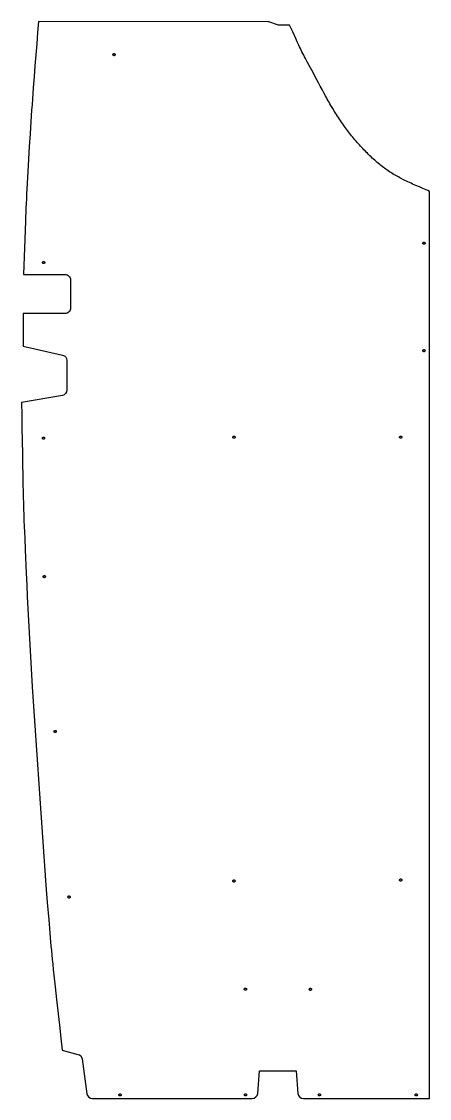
# Model space of a CAD drawing. Extents: x 0 to 5593, y -8541 to 1390.
# Drawn here: x 2131 to 2878, y -8541 to -6569 of the extents above; entities that cross this region are included whole.
import ezdxf

# ---------------------------------------------------------------- set-up
doc = ezdxf.new("R2010")
doc.units = 0
doc.layers.add('Default Layer', color=1, linetype='CONTINUOUS')

msp = doc.modelspace()

# ---------------------------------------------------------------- linework, layer by layer
at = {"layer": 'Default Layer'}
msp.add_lwpolyline([(2878.4, -6879.8), (2875.4, -6878.5), (2872.4, -6877.2), (2866.2, -6874.5), (2859.9, -6871.8), (2853.6, -6869.1), (2850.6, -6867.8), (2847.5, -6866.4), (2844.6, -6865.1), (2841.7, -6863.8), (2838.9, -6862.5), (2836.1, -6861.2), (2833.6, -6859.9), (2831.1, -6858.6), (2826.3, -6856.1), (2823.9, -6854.8), (2821.5, -6853.5), (2819.1, -6852.1), (2816.8, -6850.8), (2814.4, -6849.4), (2812.1, -6848.1), (2809.7, -6846.6), (2807.4, -6845.2), (2805.1, -6843.8), (2802.8, -6842.3), (2800.6, -6840.7), (2798.4, -6839.2), (2796.1, -6837.6), (2794, -6836), (2791.8, -6834.3), (2789.6, -6832.6), (2787.3, -6830.8), (2785.1, -6828.9), (2782.8, -6827), (2780.5, -6825), (2778.3, -6822.9), (2776, -6820.9), (2773.7, -6818.8), (2771.5, -6816.6), (2769.2, -6814.5), (2767, -6812.3), (2764.8, -6810.1), (2762.7, -6808), (2760.5, -6805.8), (2758.4, -6803.6), (2756.3, -6801.4), (2754.2, -6799.2), (2752.2, -6797), (2750.1, -6794.7), (2748, -6792.4), (2746, -6790.1), (2743.9, -6787.8), (2741.9, -6785.4), (2739.9, -6783), (2737.9, -6780.6), (2735.9, -6778.2), (2734, -6775.8), (2732.1, -6773.4), (2730.1, -6770.9), (2728.3, -6768.5), (2726.4, -6766), (2724.5, -6763.5), (2722.7, -6760.9), (2720.9, -6758.3), (2719, -6755.7), (2717.2, -6753), (2715.4, -6750.3), (2713.6, -6747.6), (2711.8, -6744.8), (2710, -6742), (2708.2, -6739.2), (2706.5, -6736.4), (2704.7, -6733.6), (2701.3, -6727.9), (2697.9, -6722.3), (2696.2, -6719.5), (2694.6, -6716.7), (2692.9, -6713.8), (2691.3, -6710.9), (2689.6, -6708), (2688, -6705), (2684.8, -6699.1), (2681.6, -6693.1), (2678.4, -6687.2), (2675.2, -6681.2), (2672, -6675.3), (2668.6, -6668.9), (2665.1, -6662.4), (2658.1, -6649.4), (2654.6, -6642.9), (2651.2, -6636.5), (2649.6, -6633.4), (2648, -6630.3), (2646.4, -6627.2), (2644.9, -6624.2), (2643.4, -6621.2), (2642, -6618.2), (2640.5, -6615.1), (2639.1, -6612.1), (2636.3, -6606), (2633.5, -6600), (2627.9, -6587.7), (2625.1, -6581.6), (2622.3, -6575.6), (2603.6, -6575.6, -0.088222), (2600.1, -6574.9), (2586.2, -6569.8, 0.087992), (2582.7, -6569.2), (2162.3, -6568.8), (2160.7, -6589.1), (2159.1, -6609.4), (2155.8, -6649.9), (2154.2, -6670.2), (2152.6, -6690.5), (2151.9, -6700.6), (2151.1, -6710.8), (2150.4, -6720.9), (2149.7, -6731.1), (2149, -6741.4), (2148.3, -6752.2), (2146.8, -6774.5), (2145.4, -6797.6), (2144, -6820.7), (2142.7, -6843.3), (2141.5, -6864.8), (2140.5, -6884.7), (2140, -6893.8), (2139.6, -6902.2), (2139.2, -6910.3), (2138.9, -6918.4), (2138.5, -6926.6), (2138.2, -6934.7), (2137.6, -6950.9), (2137, -6967.1), (2136, -6999.6), (2135.4, -7015.8), (2134.8, -7032), (2210.8, -7032, -0.414214), (2220.8, -7042), (2220.8, -7093.6, -0.414214), (2210.8, -7103.6), (2134.2, -7103.6), (2134.2, -7163.4), (2206.5, -7179.8, -0.350226), (2214.3, -7189.6), (2214.3, -7243.7, -0.365359), (2206, -7253.6), (2131.2, -7266.4), (2131.6, -7289.6), (2132, -7313.1), (2132.7, -7360.3), (2133.1, -7383.6), (2133.4, -7395.2), (2133.6, -7406.6), (2133.8, -7417.9), (2134.1, -7429), (2134.4, -7440), (2134.7, -7450.8), (2135, -7461.5), (2135.4, -7472.2), (2135.7, -7482.9), (2136.1, -7493.6), (2136.5, -7504.2), (2137, -7514.9), (2137.8, -7536.3), (2139.7, -7579), (2140.6, -7600.4), (2141.4, -7621.8), (2150.5, -7787.5), (2163.7, -7974.1), (2175.8, -8150.2), (2177.1, -8166.2), (2178.4, -8182.2), (2181, -8214.1), (2182.3, -8230.1), (2183.6, -8246.1), (2184.4, -8254.1), (2185.1, -8262.1), (2185.8, -8270.1), (2186.6, -8278.1), (2187.4, -8286.4), (2188.3, -8295.4), (2189.3, -8305), (2190.4, -8315.1), (2192.8, -8336.7), (2195.3, -8359.6), (2200.7, -8407), (2203.3, -8430.4), (2205.8, -8452.9), (2234.6, -8460.3, -0.303394), (2242, -8468.6), (2250.9, -8532.5, 0.373944), (2260.8, -8541.1), (2553.8, -8541.1, 0.39329), (2563.8, -8531.8), (2566.8, -8490.5), (2634.1, -8490.5), (2637.5, -8531.9, 0.390564), (2647.5, -8541.1), (2878.4, -8541.1), (2878.4, -6879.8)], format="xyb", close=True, dxfattribs=at)
for points in [[(2300.7, -6631.4), (2300.5, -6631.4), (2300.3, -6631.4), (2300.1, -6631.3), (2299.9, -6631.3), (2299.8, -6631.2), (2299.6, -6631.1), (2299.4, -6631), (2299.3, -6630.8), (2299.2, -6630.7), (2299.1, -6630.6), (2299, -6630.4), (2298.9, -6630.2), (2298.8, -6630), (2298.8, -6629.8), (2298.7, -6629.6), (2298.7, -6629.4), (2298.7, -6629.2), (2298.8, -6629), (2298.8, -6628.8), (2298.9, -6628.7), (2299, -6628.5), (2299.1, -6628.3), (2299.2, -6628.2), (2299.3, -6628), (2299.4, -6627.9), (2299.6, -6627.8), (2299.8, -6627.7), (2299.9, -6627.6), (2300.1, -6627.5), (2300.3, -6627.5), (2300.5, -6627.4), (2300.7, -6627.4), (2300.9, -6627.4), (2301.1, -6627.5), (2301.3, -6627.5), (2301.5, -6627.6), (2301.7, -6627.7), (2301.8, -6627.8), (2302, -6627.9), (2302.1, -6628), (2302.3, -6628.2), (2302.4, -6628.3), (2302.5, -6628.5), (2302.6, -6628.7), (2302.6, -6628.8), (2302.7, -6629), (2302.7, -6629.2), (2302.7, -6629.4), (2302.7, -6629.6), (2302.7, -6629.8), (2302.6, -6630), (2302.6, -6630.2), (2302.5, -6630.4), (2302.4, -6630.6), (2302.3, -6630.7), (2302.1, -6630.8), (2302, -6631), (2301.8, -6631.1), (2301.7, -6631.2), (2301.5, -6631.3), (2301.3, -6631.3), (2301.1, -6631.4), (2300.9, -6631.4), (2300.7, -6631.4)], [(2868.3, -6976.8), (2868.1, -6976.8), (2867.9, -6976.8), (2867.7, -6976.8), (2867.5, -6976.7), (2867.3, -6976.6), (2867.2, -6976.5), (2867, -6976.4), (2866.9, -6976.3), (2866.8, -6976.1), (2866.6, -6976), (2866.5, -6975.8), (2866.5, -6975.6), (2866.4, -6975.4), (2866.3, -6975.2), (2866.3, -6975), (2866.3, -6974.8), (2866.3, -6974.6), (2866.3, -6974.4), (2866.4, -6974.2), (2866.5, -6974.1), (2866.5, -6973.9), (2866.6, -6973.7), (2866.8, -6973.6), (2866.9, -6973.4), (2867, -6973.3), (2867.2, -6973.2), (2867.3, -6973.1), (2867.5, -6973), (2867.7, -6972.9), (2867.9, -6972.9), (2868.1, -6972.9), (2868.3, -6972.8), (2868.5, -6972.9), (2868.7, -6972.9), (2868.9, -6972.9), (2869.1, -6973), (2869.3, -6973.1), (2869.4, -6973.2), (2869.6, -6973.3), (2869.7, -6973.4), (2869.8, -6973.6), (2870, -6973.7), (2870.1, -6973.9), (2870.1, -6974.1), (2870.2, -6974.2), (2870.3, -6974.4), (2870.3, -6974.6), (2870.3, -6974.8), (2870.3, -6975), (2870.3, -6975.2), (2870.2, -6975.4), (2870.1, -6975.6), (2870.1, -6975.8), (2870, -6976), (2869.8, -6976.1), (2869.7, -6976.3), (2869.6, -6976.4), (2869.4, -6976.5), (2869.3, -6976.6), (2869.1, -6976.7), (2868.9, -6976.8), (2868.7, -6976.8), (2868.5, -6976.8), (2868.3, -6976.8)], [(2171.7, -7012.1), (2171.5, -7012.1), (2171.3, -7012.1), (2171.1, -7012.1), (2171, -7012), (2170.8, -7011.9), (2170.6, -7011.8), (2170.5, -7011.7), (2170.3, -7011.6), (2170.2, -7011.4), (2170.1, -7011.3), (2170, -7011.1), (2169.9, -7010.9), (2169.8, -7010.7), (2169.8, -7010.5), (2169.7, -7010.3), (2169.7, -7010.1), (2169.7, -7009.9), (2169.8, -7009.7), (2169.8, -7009.5), (2169.9, -7009.4), (2170, -7009.2), (2170.1, -7009), (2170.2, -7008.9), (2170.3, -7008.7), (2170.5, -7008.6), (2170.6, -7008.5), (2170.8, -7008.4), (2171, -7008.3), (2171.1, -7008.2), (2171.3, -7008.2), (2171.5, -7008.2), (2171.7, -7008.1), (2171.9, -7008.2), (2172.1, -7008.2), (2172.3, -7008.2), (2172.5, -7008.3), (2172.7, -7008.4), (2172.8, -7008.5), (2173, -7008.6), (2173.1, -7008.7), (2173.3, -7008.9), (2173.4, -7009), (2173.5, -7009.2), (2173.6, -7009.4), (2173.6, -7009.5), (2173.7, -7009.7), (2173.7, -7009.9), (2173.7, -7010.1), (2173.7, -7010.3), (2173.7, -7010.5), (2173.6, -7010.7), (2173.6, -7010.9), (2173.5, -7011.1), (2173.4, -7011.3), (2173.3, -7011.4), (2173.1, -7011.6), (2173, -7011.7), (2172.8, -7011.8), (2172.7, -7011.9), (2172.5, -7012), (2172.3, -7012.1), (2172.1, -7012.1), (2171.9, -7012.1), (2171.7, -7012.1)], [(2868.3, -7173.6), (2868.1, -7173.5), (2867.9, -7173.5), (2867.7, -7173.5), (2867.5, -7173.4), (2867.3, -7173.3), (2867.2, -7173.2), (2867, -7173.1), (2866.9, -7173), (2866.8, -7172.8), (2866.6, -7172.7), (2866.5, -7172.5), (2866.5, -7172.3), (2866.4, -7172.2), (2866.3, -7172), (2866.3, -7171.8), (2866.3, -7171.6), (2866.3, -7171.4), (2866.3, -7171.2), (2866.4, -7171), (2866.5, -7170.8), (2866.5, -7170.6), (2866.6, -7170.4), (2866.8, -7170.3), (2866.9, -7170.1), (2867, -7170), (2867.2, -7169.9), (2867.3, -7169.8), (2867.5, -7169.7), (2867.7, -7169.6), (2867.9, -7169.6), (2868.1, -7169.6), (2868.3, -7169.6), (2868.5, -7169.6), (2868.7, -7169.6), (2868.9, -7169.6), (2869.1, -7169.7), (2869.3, -7169.8), (2869.4, -7169.9), (2869.6, -7170), (2869.7, -7170.1), (2869.8, -7170.3), (2870, -7170.4), (2870.1, -7170.6), (2870.1, -7170.8), (2870.2, -7171), (2870.3, -7171.2), (2870.3, -7171.4), (2870.3, -7171.6), (2870.3, -7171.8), (2870.3, -7172), (2870.2, -7172.2), (2870.1, -7172.3), (2870.1, -7172.5), (2870, -7172.7), (2869.8, -7172.8), (2869.7, -7173), (2869.6, -7173.1), (2869.4, -7173.2), (2869.3, -7173.3), (2869.1, -7173.4), (2868.9, -7173.5), (2868.7, -7173.5), (2868.5, -7173.5), (2868.3, -7173.6)], [(2171.5, -7333.8), (2171.3, -7333.7), (2171.1, -7333.7), (2170.9, -7333.7), (2170.7, -7333.6), (2170.6, -7333.5), (2170.4, -7333.4), (2170.3, -7333.3), (2170.1, -7333.2), (2170, -7333), (2169.9, -7332.9), (2169.8, -7332.7), (2169.7, -7332.5), (2169.6, -7332.3), (2169.6, -7332.2), (2169.5, -7332), (2169.5, -7331.8), (2169.5, -7331.5), (2169.6, -7331.3), (2169.6, -7331.2), (2169.7, -7331), (2169.8, -7330.8), (2169.9, -7330.6), (2170, -7330.5), (2170.1, -7330.3), (2170.3, -7330.2), (2170.4, -7330.1), (2170.6, -7330), (2170.7, -7329.9), (2170.9, -7329.8), (2171.1, -7329.8), (2171.3, -7329.8), (2171.5, -7329.8), (2171.7, -7329.8), (2171.9, -7329.8), (2172.1, -7329.8), (2172.3, -7329.9), (2172.5, -7330), (2172.6, -7330.1), (2172.8, -7330.2), (2172.9, -7330.3), (2173.1, -7330.5), (2173.2, -7330.6), (2173.3, -7330.8), (2173.4, -7331), (2173.4, -7331.2), (2173.5, -7331.3), (2173.5, -7331.5), (2173.5, -7331.8), (2173.5, -7332), (2173.5, -7332.2), (2173.4, -7332.3), (2173.4, -7332.5), (2173.3, -7332.7), (2173.2, -7332.9), (2173.1, -7333), (2172.9, -7333.2), (2172.8, -7333.3), (2172.6, -7333.4), (2172.5, -7333.5), (2172.3, -7333.6), (2172.1, -7333.7), (2171.9, -7333.7), (2171.7, -7333.7), (2171.5, -7333.8)], [(2520.3, -7332), (2520.1, -7332), (2519.9, -7332), (2519.7, -7331.9), (2519.5, -7331.9), (2519.3, -7331.8), (2519.2, -7331.7), (2519, -7331.6), (2518.9, -7331.4), (2518.8, -7331.3), (2518.6, -7331.1), (2518.5, -7331), (2518.5, -7330.8), (2518.4, -7330.6), (2518.3, -7330.4), (2518.3, -7330.2), (2518.3, -7330), (2518.3, -7329.8), (2518.3, -7329.6), (2518.4, -7329.4), (2518.5, -7329.2), (2518.5, -7329.1), (2518.6, -7328.9), (2518.8, -7328.8), (2518.9, -7328.6), (2519, -7328.5), (2519.2, -7328.4), (2519.3, -7328.3), (2519.5, -7328.2), (2519.7, -7328.1), (2519.9, -7328.1), (2520.1, -7328), (2520.3, -7328), (2520.5, -7328), (2520.7, -7328.1), (2520.9, -7328.1), (2521.1, -7328.2), (2521.3, -7328.3), (2521.4, -7328.4), (2521.6, -7328.5), (2521.7, -7328.6), (2521.8, -7328.8), (2522, -7328.9), (2522.1, -7329.1), (2522.1, -7329.2), (2522.2, -7329.4), (2522.3, -7329.6), (2522.3, -7329.8), (2522.3, -7330), (2522.3, -7330.2), (2522.3, -7330.4), (2522.2, -7330.6), (2522.1, -7330.8), (2522.1, -7331), (2522, -7331.1), (2521.8, -7331.3), (2521.7, -7331.4), (2521.6, -7331.6), (2521.4, -7331.7), (2521.3, -7331.8), (2521.1, -7331.9), (2520.9, -7331.9), (2520.7, -7332), (2520.5, -7332), (2520.3, -7332)], [(2825.7, -7332), (2825.5, -7332), (2825.3, -7332), (2825.1, -7331.9), (2825, -7331.9), (2824.8, -7331.8), (2824.6, -7331.7), (2824.5, -7331.6), (2824.3, -7331.4), (2824.2, -7331.3), (2824.1, -7331.1), (2824, -7331), (2823.9, -7330.8), (2823.8, -7330.6), (2823.8, -7330.4), (2823.7, -7330.2), (2823.7, -7330), (2823.7, -7329.8), (2823.8, -7329.6), (2823.8, -7329.4), (2823.9, -7329.2), (2824, -7329.1), (2824.1, -7328.9), (2824.2, -7328.8), (2824.3, -7328.6), (2824.5, -7328.5), (2824.6, -7328.4), (2824.8, -7328.3), (2825, -7328.2), (2825.1, -7328.1), (2825.3, -7328.1), (2825.5, -7328), (2825.7, -7328), (2825.9, -7328), (2826.1, -7328.1), (2826.3, -7328.1), (2826.5, -7328.2), (2826.7, -7328.3), (2826.9, -7328.4), (2827, -7328.5), (2827.1, -7328.6), (2827.3, -7328.8), (2827.4, -7328.9), (2827.5, -7329.1), (2827.6, -7329.2), (2827.6, -7329.4), (2827.7, -7329.6), (2827.7, -7329.8), (2827.7, -7330), (2827.7, -7330.2), (2827.7, -7330.4), (2827.6, -7330.6), (2827.6, -7330.8), (2827.5, -7331), (2827.4, -7331.1), (2827.3, -7331.3), (2827.1, -7331.4), (2827, -7331.6), (2826.9, -7331.7), (2826.7, -7331.8), (2826.5, -7331.9), (2826.3, -7331.9), (2826.1, -7332), (2825.9, -7332), (2825.7, -7332)], [(2172.8, -7587.4), (2172.6, -7587.4), (2172.4, -7587.4), (2172.2, -7587.3), (2172, -7587.3), (2171.9, -7587.2), (2171.7, -7587.1), (2171.5, -7587), (2171.4, -7586.8), (2171.3, -7586.7), (2171.1, -7586.5), (2171, -7586.4), (2171, -7586.2), (2170.9, -7586), (2170.8, -7585.8), (2170.8, -7585.6), (2170.8, -7585.4), (2170.8, -7585.2), (2170.8, -7585), (2170.9, -7584.8), (2171, -7584.6), (2171, -7584.5), (2171.1, -7584.3), (2171.3, -7584.1), (2171.4, -7584), (2171.5, -7583.9), (2171.7, -7583.8), (2171.9, -7583.7), (2172, -7583.6), (2172.2, -7583.5), (2172.4, -7583.5), (2172.6, -7583.4), (2172.8, -7583.4), (2173, -7583.4), (2173.2, -7583.5), (2173.4, -7583.5), (2173.6, -7583.6), (2173.8, -7583.7), (2173.9, -7583.8), (2174.1, -7583.9), (2174.2, -7584), (2174.4, -7584.1), (2174.5, -7584.3), (2174.6, -7584.5), (2174.7, -7584.6), (2174.7, -7584.8), (2174.8, -7585), (2174.8, -7585.2), (2174.8, -7585.4), (2174.8, -7585.6), (2174.8, -7585.8), (2174.7, -7586), (2174.7, -7586.2), (2174.6, -7586.4), (2174.5, -7586.5), (2174.4, -7586.7), (2174.2, -7586.8), (2174.1, -7587), (2173.9, -7587.1), (2173.8, -7587.2), (2173.6, -7587.3), (2173.4, -7587.3), (2173.2, -7587.4), (2173, -7587.4), (2172.8, -7587.4)], [(2192.9, -7871), (2192.7, -7870.9), (2192.5, -7870.9), (2192.3, -7870.9), (2192.1, -7870.8), (2191.9, -7870.7), (2191.8, -7870.6), (2191.6, -7870.5), (2191.5, -7870.4), (2191.3, -7870.2), (2191.2, -7870.1), (2191.1, -7869.9), (2191, -7869.7), (2191, -7869.5), (2190.9, -7869.4), (2190.9, -7869.2), (2190.9, -7869), (2190.9, -7868.8), (2190.9, -7868.6), (2191, -7868.4), (2191, -7868.2), (2191.1, -7868), (2191.2, -7867.8), (2191.3, -7867.7), (2191.5, -7867.5), (2191.6, -7867.4), (2191.8, -7867.3), (2191.9, -7867.2), (2192.1, -7867.1), (2192.3, -7867), (2192.5, -7867), (2192.7, -7867), (2192.9, -7867), (2193.1, -7867), (2193.3, -7867), (2193.5, -7867), (2193.6, -7867.1), (2193.8, -7867.2), (2194, -7867.3), (2194.1, -7867.4), (2194.3, -7867.5), (2194.4, -7867.7), (2194.5, -7867.8), (2194.6, -7868), (2194.7, -7868.2), (2194.8, -7868.4), (2194.8, -7868.6), (2194.9, -7868.8), (2194.9, -7869), (2194.9, -7869.2), (2194.8, -7869.4), (2194.8, -7869.5), (2194.7, -7869.7), (2194.6, -7869.9), (2194.5, -7870.1), (2194.4, -7870.2), (2194.3, -7870.4), (2194.1, -7870.5), (2194, -7870.6), (2193.8, -7870.7), (2193.6, -7870.8), (2193.5, -7870.9), (2193.3, -7870.9), (2193.1, -7870.9), (2192.9, -7871)], [(2520.3, -8144.8), (2520.1, -8144.8), (2519.9, -8144.7), (2519.7, -8144.7), (2519.5, -8144.6), (2519.3, -8144.5), (2519.2, -8144.4), (2519, -8144.3), (2518.9, -8144.2), (2518.8, -8144.1), (2518.6, -8143.9), (2518.5, -8143.7), (2518.5, -8143.6), (2518.4, -8143.4), (2518.3, -8143.2), (2518.3, -8143), (2518.3, -8142.8), (2518.3, -8142.6), (2518.3, -8142.4), (2518.4, -8142.2), (2518.5, -8142), (2518.5, -8141.8), (2518.6, -8141.7), (2518.8, -8141.5), (2518.9, -8141.4), (2519, -8141.2), (2519.2, -8141.1), (2519.3, -8141), (2519.5, -8140.9), (2519.7, -8140.9), (2519.9, -8140.8), (2520.1, -8140.8), (2520.3, -8140.8), (2520.5, -8140.8), (2520.7, -8140.8), (2520.9, -8140.9), (2521.1, -8140.9), (2521.3, -8141), (2521.4, -8141.1), (2521.6, -8141.2), (2521.7, -8141.4), (2521.8, -8141.5), (2522, -8141.7), (2522.1, -8141.8), (2522.1, -8142), (2522.2, -8142.2), (2522.3, -8142.4), (2522.3, -8142.6), (2522.3, -8142.8), (2522.3, -8143), (2522.3, -8143.2), (2522.2, -8143.4), (2522.1, -8143.6), (2522.1, -8143.7), (2522, -8143.9), (2521.8, -8144.1), (2521.7, -8144.2), (2521.6, -8144.3), (2521.4, -8144.4), (2521.3, -8144.5), (2521.1, -8144.6), (2520.9, -8144.7), (2520.7, -8144.7), (2520.5, -8144.8), (2520.3, -8144.8)], [(2825.7, -8143.1), (2825.5, -8143), (2825.3, -8143), (2825.1, -8143), (2825, -8142.9), (2824.8, -8142.8), (2824.6, -8142.7), (2824.5, -8142.6), (2824.3, -8142.5), (2824.2, -8142.3), (2824.1, -8142.2), (2824, -8142), (2823.9, -8141.8), (2823.8, -8141.7), (2823.8, -8141.5), (2823.7, -8141.3), (2823.7, -8141.1), (2823.7, -8140.9), (2823.8, -8140.7), (2823.8, -8140.5), (2823.9, -8140.3), (2824, -8140.1), (2824.1, -8139.9), (2824.2, -8139.8), (2824.3, -8139.6), (2824.5, -8139.5), (2824.6, -8139.4), (2824.8, -8139.3), (2825, -8139.2), (2825.1, -8139.1), (2825.3, -8139.1), (2825.5, -8139.1), (2825.7, -8139.1), (2825.9, -8139.1), (2826.1, -8139.1), (2826.3, -8139.1), (2826.5, -8139.2), (2826.7, -8139.3), (2826.9, -8139.4), (2827, -8139.5), (2827.1, -8139.6), (2827.3, -8139.8), (2827.4, -8139.9), (2827.5, -8140.1), (2827.6, -8140.3), (2827.6, -8140.5), (2827.7, -8140.7), (2827.7, -8140.9), (2827.7, -8141.1), (2827.7, -8141.3), (2827.7, -8141.5), (2827.6, -8141.7), (2827.6, -8141.8), (2827.5, -8142), (2827.4, -8142.2), (2827.3, -8142.3), (2827.1, -8142.5), (2827, -8142.6), (2826.9, -8142.7), (2826.7, -8142.8), (2826.5, -8142.9), (2826.3, -8143), (2826.1, -8143), (2825.9, -8143), (2825.7, -8143.1)], [(2218.3, -8174.1), (2218.1, -8174.1), (2217.9, -8174.1), (2217.7, -8174), (2217.5, -8174), (2217.4, -8173.9), (2217.2, -8173.8), (2217, -8173.7), (2216.9, -8173.5), (2216.8, -8173.4), (2216.7, -8173.2), (2216.6, -8173.1), (2216.5, -8172.9), (2216.4, -8172.7), (2216.4, -8172.5), (2216.3, -8172.3), (2216.3, -8172.1), (2216.3, -8171.9), (2216.4, -8171.7), (2216.4, -8171.5), (2216.5, -8171.3), (2216.6, -8171.2), (2216.7, -8171), (2216.8, -8170.8), (2216.9, -8170.7), (2217, -8170.6), (2217.2, -8170.5), (2217.4, -8170.4), (2217.5, -8170.3), (2217.7, -8170.2), (2217.9, -8170.2), (2218.1, -8170.1), (2218.3, -8170.1), (2218.5, -8170.1), (2218.7, -8170.2), (2218.9, -8170.2), (2219.1, -8170.3), (2219.3, -8170.4), (2219.4, -8170.5), (2219.6, -8170.6), (2219.7, -8170.7), (2219.9, -8170.8), (2220, -8171), (2220.1, -8171.2), (2220.2, -8171.3), (2220.2, -8171.5), (2220.3, -8171.7), (2220.3, -8171.9), (2220.3, -8172.1), (2220.3, -8172.3), (2220.3, -8172.5), (2220.2, -8172.7), (2220.2, -8172.9), (2220.1, -8173.1), (2220, -8173.2), (2219.9, -8173.4), (2219.7, -8173.5), (2219.6, -8173.7), (2219.4, -8173.8), (2219.3, -8173.9), (2219.1, -8174), (2218.9, -8174), (2218.7, -8174.1), (2218.5, -8174.1), (2218.3, -8174.1)], [(2541.3, -8343), (2541, -8343), (2540.9, -8342.9), (2540.7, -8342.9), (2540.5, -8342.8), (2540.3, -8342.7), (2540.1, -8342.6), (2540, -8342.5), (2539.8, -8342.4), (2539.7, -8342.3), (2539.6, -8342.1), (2539.5, -8341.9), (2539.4, -8341.8), (2539.3, -8341.6), (2539.3, -8341.4), (2539.3, -8341.2), (2539.3, -8341), (2539.3, -8340.8), (2539.3, -8340.6), (2539.3, -8340.4), (2539.4, -8340.2), (2539.5, -8340), (2539.6, -8339.9), (2539.7, -8339.7), (2539.8, -8339.6), (2540, -8339.4), (2540.1, -8339.3), (2540.3, -8339.2), (2540.5, -8339.1), (2540.7, -8339.1), (2540.9, -8339), (2541, -8339), (2541.3, -8339), (2541.5, -8339), (2541.7, -8339), (2541.8, -8339.1), (2542, -8339.1), (2542.2, -8339.2), (2542.4, -8339.3), (2542.5, -8339.4), (2542.7, -8339.6), (2542.8, -8339.7), (2542.9, -8339.9), (2543, -8340), (2543.1, -8340.2), (2543.2, -8340.4), (2543.2, -8340.6), (2543.2, -8340.8), (2543.3, -8341), (2543.2, -8341.2), (2543.2, -8341.4), (2543.2, -8341.6), (2543.1, -8341.8), (2543, -8341.9), (2542.9, -8342.1), (2542.8, -8342.3), (2542.7, -8342.4), (2542.5, -8342.5), (2542.4, -8342.6), (2542.2, -8342.7), (2542, -8342.8), (2541.8, -8342.9), (2541.7, -8342.9), (2541.5, -8343), (2541.3, -8343)], [(2660.3, -8343.2), (2660.1, -8343.2), (2659.9, -8343.2), (2659.7, -8343.1), (2659.5, -8343.1), (2659.4, -8343), (2659.2, -8342.9), (2659, -8342.8), (2658.9, -8342.6), (2658.8, -8342.5), (2658.7, -8342.3), (2658.6, -8342.2), (2658.5, -8342), (2658.4, -8341.8), (2658.4, -8341.6), (2658.3, -8341.4), (2658.3, -8341.2), (2658.3, -8341), (2658.4, -8340.8), (2658.4, -8340.6), (2658.5, -8340.5), (2658.6, -8340.3), (2658.7, -8340.1), (2658.8, -8340), (2658.9, -8339.8), (2659, -8339.7), (2659.2, -8339.6), (2659.4, -8339.5), (2659.5, -8339.4), (2659.7, -8339.3), (2659.9, -8339.3), (2660.1, -8339.2), (2660.3, -8339.2), (2660.5, -8339.2), (2660.7, -8339.3), (2660.9, -8339.3), (2661.1, -8339.4), (2661.3, -8339.5), (2661.4, -8339.6), (2661.6, -8339.7), (2661.7, -8339.8), (2661.9, -8340), (2662, -8340.1), (2662.1, -8340.3), (2662.2, -8340.5), (2662.2, -8340.6), (2662.3, -8340.8), (2662.3, -8341), (2662.3, -8341.2), (2662.3, -8341.4), (2662.3, -8341.6), (2662.2, -8341.8), (2662.2, -8342), (2662.1, -8342.2), (2662, -8342.3), (2661.9, -8342.5), (2661.7, -8342.6), (2661.6, -8342.8), (2661.4, -8342.9), (2661.3, -8343), (2661.1, -8343.1), (2660.9, -8343.1), (2660.7, -8343.2), (2660.5, -8343.2), (2660.3, -8343.2)], [(2311.6, -8536.6), (2311.4, -8536.6), (2311.2, -8536.6), (2311.1, -8536.6), (2310.9, -8536.5), (2310.7, -8536.4), (2310.5, -8536.3), (2310.4, -8536.2), (2310.2, -8536.1), (2310.1, -8535.9), (2310, -8535.8), (2309.9, -8535.6), (2309.8, -8535.4), (2309.7, -8535.2), (2309.7, -8535), (2309.7, -8534.8), (2309.6, -8534.6), (2309.7, -8534.4), (2309.7, -8534.2), (2309.7, -8534), (2309.8, -8533.9), (2309.9, -8533.7), (2310, -8533.5), (2310.1, -8533.4), (2310.2, -8533.2), (2310.4, -8533.1), (2310.5, -8533), (2310.7, -8532.9), (2310.9, -8532.8), (2311.1, -8532.7), (2311.2, -8532.7), (2311.4, -8532.7), (2311.6, -8532.6), (2311.9, -8532.7), (2312.1, -8532.7), (2312.2, -8532.7), (2312.4, -8532.8), (2312.6, -8532.9), (2312.8, -8533), (2312.9, -8533.1), (2313.1, -8533.2), (2313.2, -8533.4), (2313.3, -8533.5), (2313.4, -8533.7), (2313.5, -8533.9), (2313.6, -8534), (2313.6, -8534.2), (2313.6, -8534.4), (2313.6, -8534.6), (2313.6, -8534.8), (2313.6, -8535), (2313.6, -8535.2), (2313.5, -8535.4), (2313.4, -8535.6), (2313.3, -8535.8), (2313.2, -8535.9), (2313.1, -8536.1), (2312.9, -8536.2), (2312.8, -8536.3), (2312.6, -8536.4), (2312.4, -8536.5), (2312.2, -8536.6), (2312.1, -8536.6), (2311.9, -8536.6), (2311.6, -8536.6)], [(2541.4, -8536.5), (2541.2, -8536.5), (2541, -8536.5), (2540.8, -8536.4), (2540.7, -8536.3), (2540.5, -8536.3), (2540.3, -8536.2), (2540.2, -8536), (2540, -8535.9), (2539.9, -8535.8), (2539.8, -8535.6), (2539.7, -8535.4), (2539.6, -8535.3), (2539.5, -8535.1), (2539.5, -8534.9), (2539.4, -8534.7), (2539.4, -8534.5), (2539.4, -8534.3), (2539.5, -8534.1), (2539.5, -8533.9), (2539.6, -8533.7), (2539.7, -8533.5), (2539.8, -8533.4), (2539.9, -8533.2), (2540, -8533.1), (2540.2, -8533), (2540.3, -8532.8), (2540.5, -8532.7), (2540.7, -8532.7), (2540.8, -8532.6), (2541, -8532.5), (2541.2, -8532.5), (2541.4, -8532.5), (2541.6, -8532.5), (2541.8, -8532.5), (2542, -8532.6), (2542.2, -8532.7), (2542.4, -8532.7), (2542.6, -8532.8), (2542.7, -8533), (2542.9, -8533.1), (2543, -8533.2), (2543.1, -8533.4), (2543.2, -8533.5), (2543.3, -8533.7), (2543.3, -8533.9), (2543.4, -8534.1), (2543.4, -8534.3), (2543.4, -8534.5), (2543.4, -8534.7), (2543.4, -8534.9), (2543.3, -8535.1), (2543.3, -8535.3), (2543.2, -8535.4), (2543.1, -8535.6), (2543, -8535.8), (2542.9, -8535.9), (2542.7, -8536), (2542.6, -8536.2), (2542.4, -8536.3), (2542.2, -8536.3), (2542, -8536.4), (2541.8, -8536.5), (2541.6, -8536.5), (2541.4, -8536.5)], [(2676.9, -8536.6), (2676.7, -8536.6), (2676.5, -8536.6), (2676.3, -8536.6), (2676.1, -8536.5), (2675.9, -8536.4), (2675.8, -8536.3), (2675.6, -8536.2), (2675.5, -8536.1), (2675.4, -8535.9), (2675.2, -8535.8), (2675.1, -8535.6), (2675.1, -8535.4), (2675, -8535.2), (2674.9, -8535), (2674.9, -8534.8), (2674.9, -8534.6), (2674.9, -8534.4), (2674.9, -8534.2), (2675, -8534), (2675.1, -8533.9), (2675.1, -8533.7), (2675.2, -8533.5), (2675.4, -8533.4), (2675.5, -8533.2), (2675.6, -8533.1), (2675.8, -8533), (2675.9, -8532.9), (2676.1, -8532.8), (2676.3, -8532.7), (2676.5, -8532.7), (2676.7, -8532.7), (2676.9, -8532.6), (2677.1, -8532.7), (2677.3, -8532.7), (2677.5, -8532.7), (2677.7, -8532.8), (2677.9, -8532.9), (2678, -8533), (2678.2, -8533.1), (2678.3, -8533.2), (2678.4, -8533.4), (2678.6, -8533.5), (2678.7, -8533.7), (2678.7, -8533.9), (2678.8, -8534), (2678.9, -8534.2), (2678.9, -8534.4), (2678.9, -8534.6), (2678.9, -8534.8), (2678.9, -8535), (2678.8, -8535.2), (2678.7, -8535.4), (2678.7, -8535.6), (2678.6, -8535.8), (2678.4, -8535.9), (2678.3, -8536.1), (2678.2, -8536.2), (2678, -8536.3), (2677.9, -8536.4), (2677.7, -8536.5), (2677.5, -8536.6), (2677.3, -8536.6), (2677.1, -8536.6), (2676.9, -8536.6)], [(2854.2, -8536.6), (2854, -8536.6), (2853.8, -8536.6), (2853.6, -8536.6), (2853.4, -8536.5), (2853.3, -8536.4), (2853.1, -8536.3), (2852.9, -8536.2), (2852.8, -8536.1), (2852.7, -8535.9), (2852.5, -8535.8), (2852.4, -8535.6), (2852.4, -8535.4), (2852.3, -8535.2), (2852.2, -8535), (2852.2, -8534.8), (2852.2, -8534.6), (2852.2, -8534.4), (2852.2, -8534.2), (2852.3, -8534), (2852.4, -8533.9), (2852.4, -8533.7), (2852.5, -8533.5), (2852.7, -8533.4), (2852.8, -8533.2), (2852.9, -8533.1), (2853.1, -8533), (2853.3, -8532.9), (2853.4, -8532.8), (2853.6, -8532.7), (2853.8, -8532.7), (2854, -8532.7), (2854.2, -8532.6), (2854.4, -8532.7), (2854.6, -8532.7), (2854.8, -8532.7), (2855, -8532.8), (2855.2, -8532.9), (2855.3, -8533), (2855.5, -8533.1), (2855.6, -8533.2), (2855.7, -8533.4), (2855.9, -8533.5), (2856, -8533.7), (2856, -8533.9), (2856.1, -8534), (2856.2, -8534.2), (2856.2, -8534.4), (2856.2, -8534.6), (2856.2, -8534.8), (2856.2, -8535), (2856.1, -8535.2), (2856, -8535.4), (2856, -8535.6), (2855.9, -8535.8), (2855.7, -8535.9), (2855.6, -8536.1), (2855.5, -8536.2), (2855.3, -8536.3), (2855.2, -8536.4), (2855, -8536.5), (2854.8, -8536.6), (2854.6, -8536.6), (2854.4, -8536.6), (2854.2, -8536.6)]]:
    msp.add_lwpolyline(points, close=True, dxfattribs=at)

doc.saveas('drawing.dxf')
